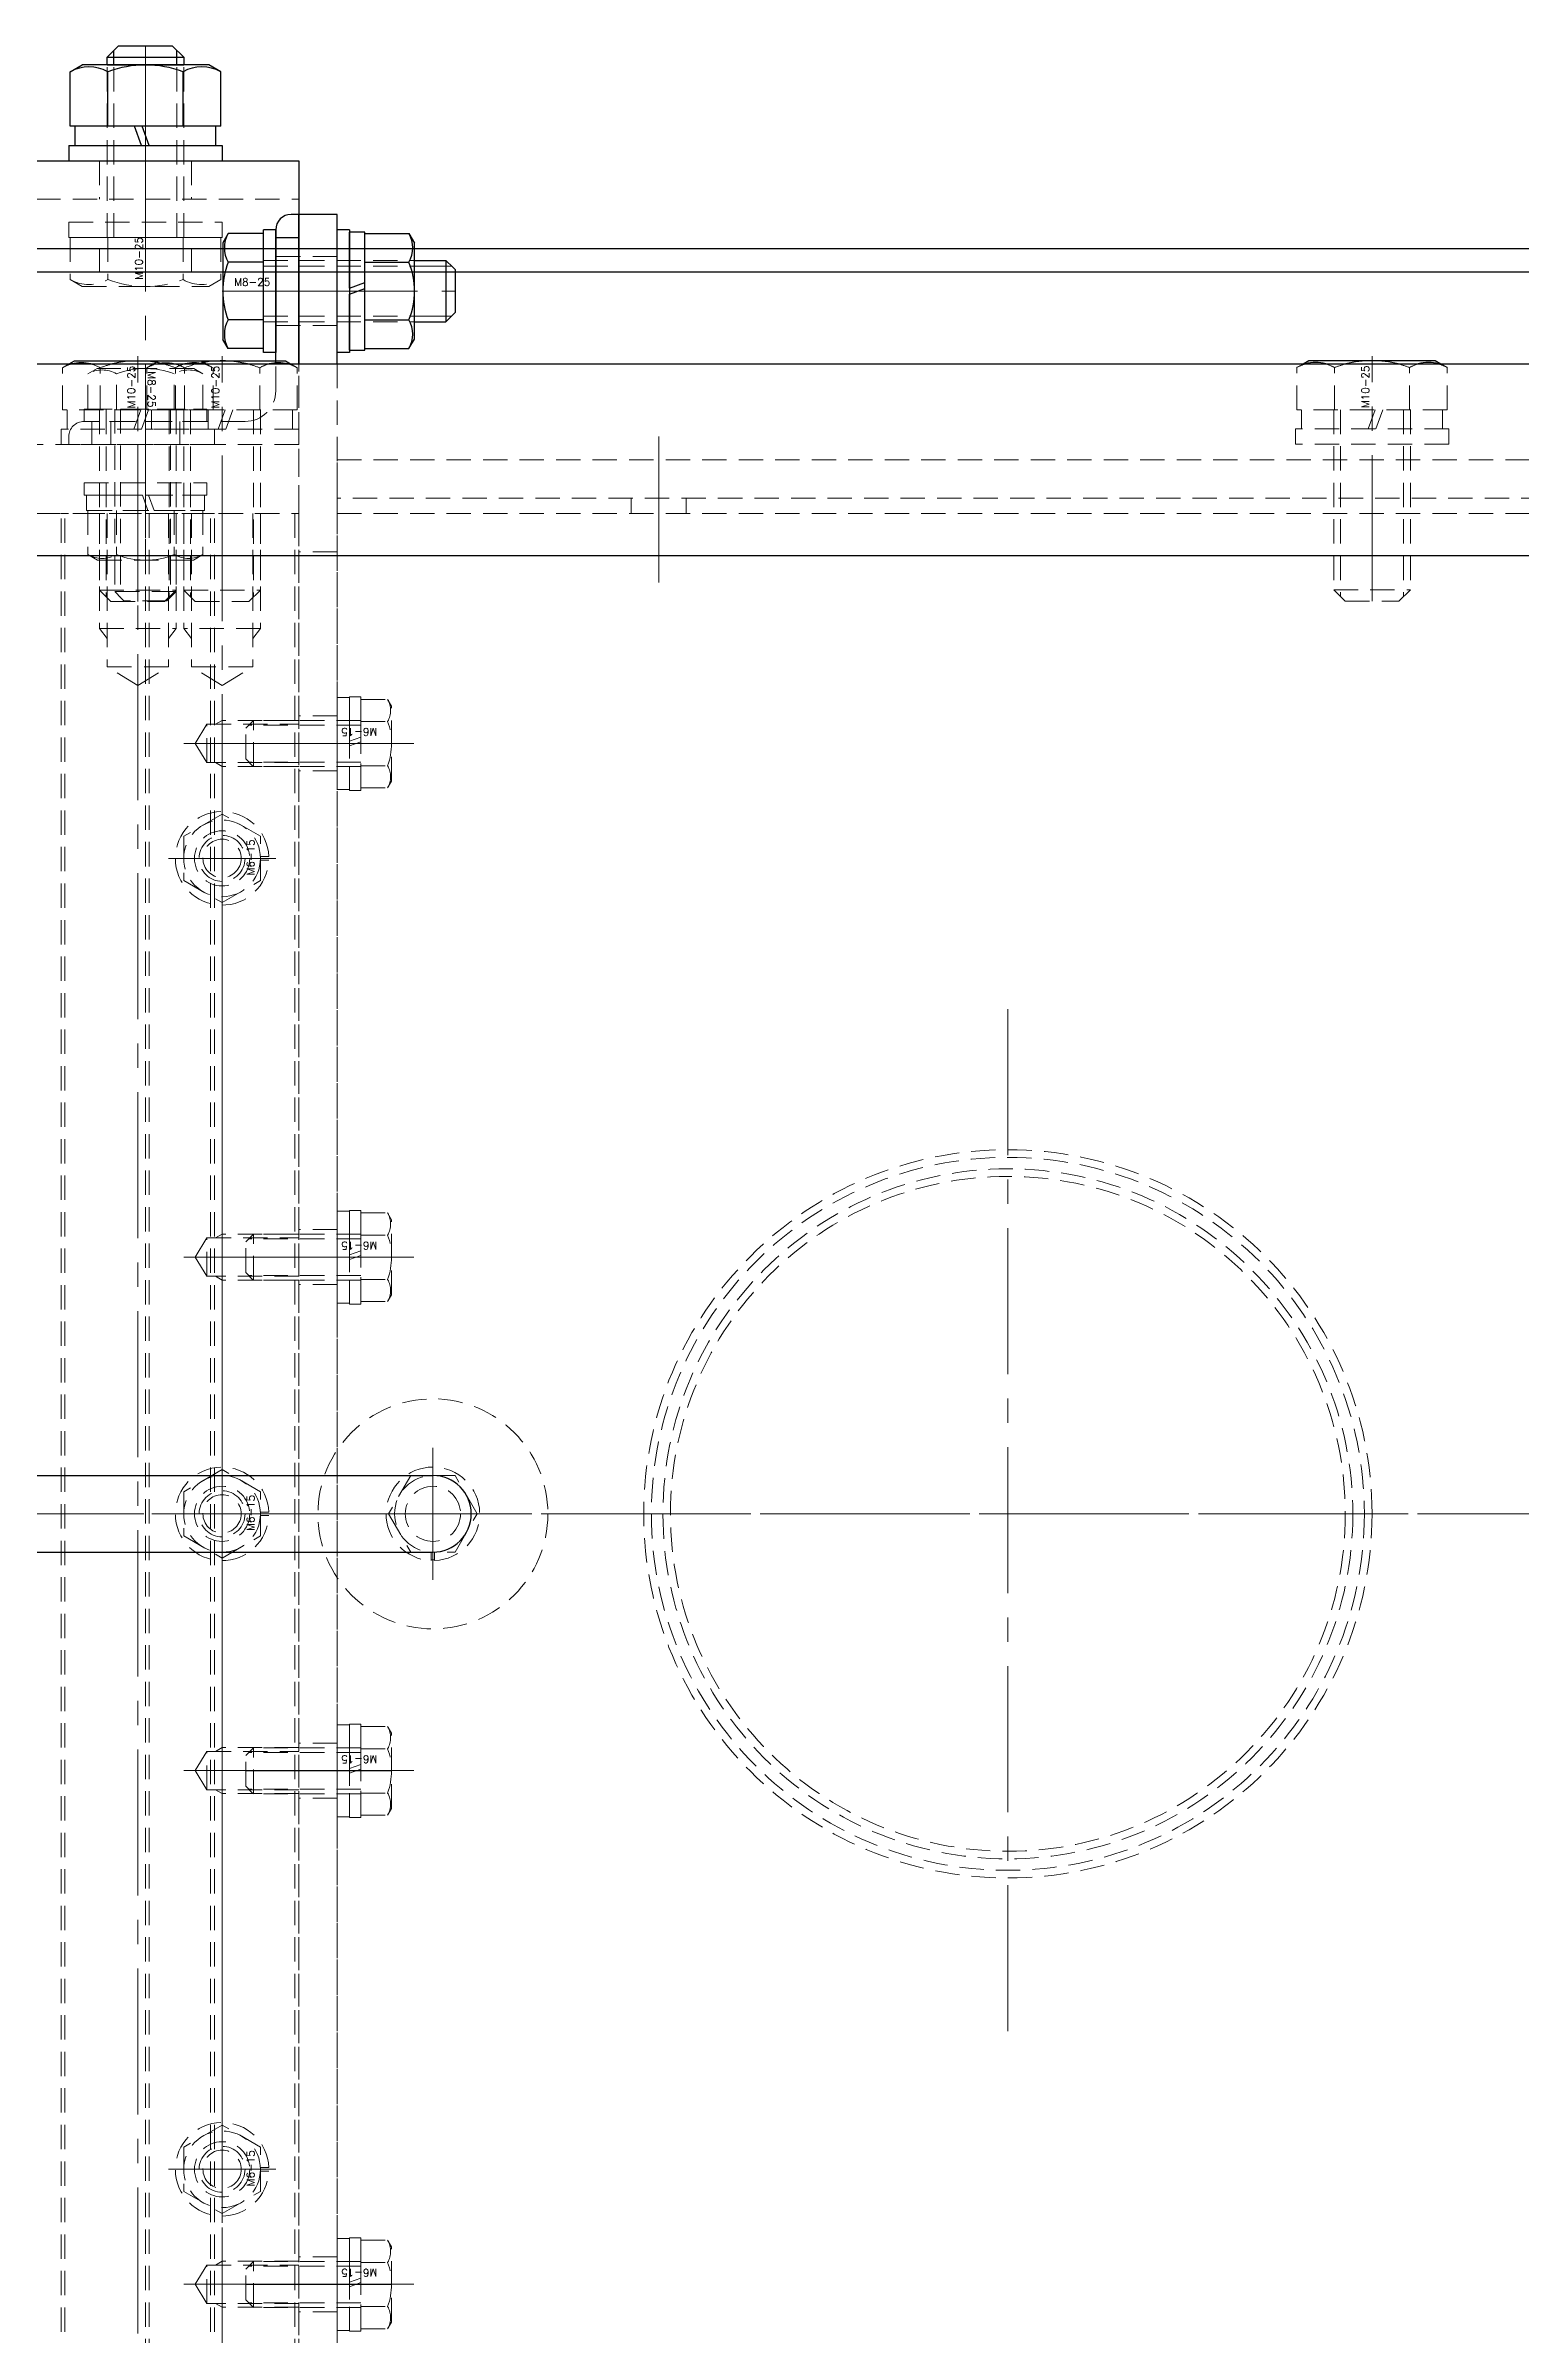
# Model space of a CAD drawing. Header units: millimetres. Extents: x 0 to 10987, y 0 to 7892.
# Drawn here: x 1844 to 2036.4, y 3007 to 3305.5 of the extents above; entities that cross this region are included whole.
import ezdxf

# ---------------------------------------------------------------- set-up
doc = ezdxf.new("R2010")
doc.units = ezdxf.units.MM
doc.linetypes.add('CENTER2', pattern=[28.575, 19.05, -3.175, 3.175, -3.175])
doc.linetypes.add('HIDDEN2', pattern=[4.7625, 3.175, -1.5875])
for name, color, linetype, lineweight in [('01_外形線', 7, 'Continuous', 25), ('02_細線', 5, 'Continuous', 13), ('03_かくれ線', 6, 'HIDDEN2', 13), ('04_中心線', 1, 'CENTER2', 9)]:
    doc.layers.add(name, color=color, linetype=linetype, lineweight=lineweight)
doc.styles.add('KSS_TXT', font='txt.shx', dxfattribs={"bigfont": 'extfont2.shx'})

msp = doc.modelspace()

# ---------------------------------------------------------------- linework, layer by layer
at = {"layer": '01_外形線'}
for p, q in [((1852.032, 3304.037), (1853.532, 3305.537)), ((1852.932, 3303.037), (1852.932, 3304.937)), ((1853.532, 3305.537), (1860.532, 3305.537)), ((1862.032, 3304.037), (1860.532, 3305.537)), ((1861.132, 3303.037), (1861.132, 3304.937)), ((1847.217, 3302.134), (1848.782, 3303.037)), ((1847.217, 3295.037), (1847.217, 3302.134)), ((1865.282, 3303.037), (1848.782, 3303.037)), ((1852.032, 3303.037), (1852.032, 3304.037)), ((1852.032, 3304.037), (1862.032, 3304.037)), ((1852.032, 3303.037), (1862.032, 3303.037)), ((1852.125, 3295.037), (1852.125, 3302.134)), ((1861.94, 3295.037), (1861.94, 3302.134)), ((1862.032, 3304.037), (1862.032, 3303.037)), ((1866.847, 3302.134), (1865.282, 3303.037)), ((1866.847, 3295.037), (1866.847, 3302.134)), ((1866.847, 3295.037), (1847.217, 3295.037)), ((1855.622, 3295.037), (1847.832, 3295.037)), ((1847.832, 3295.037), (1847.832, 3292.537)), ((1856.532, 3292.537), (1855.622, 3295.037)), ((1866.232, 3295.037), (1856.622, 3295.037)), ((1857.532, 3292.537), (1856.622, 3295.037)), ((1866.232, 3292.537), (1866.232, 3295.037)), ((1779.182, 3290.537), (1877.032, 3290.537)), ((1847.032, 3292.537), (1867.032, 3292.537)), ((1847.032, 3292.537), (1847.032, 3290.537)), ((1847.032, 3290.537), (1867.032, 3290.537)), ((1867.032, 3292.537), (1867.032, 3290.537)), ((1877.032, 3290.537), (1877.032, 3264.037)), ((1867.828, 3281.043), (1867.132, 3279.837)), ((1872.432, 3281.043), (1867.828, 3281.043)), ((1872.432, 3265.537), (1872.432, 3281.537)), ((1874.032, 3281.537), (1872.432, 3281.537)), ((1872.432, 3266.032), (1872.432, 3281.043)), ((1874.032, 3264.037), (1874.032, 3281.537)), ((1874.032, 3281.537), (1874.032, 3265.537)), ((1877.032, 3283.537), (1876.032, 3283.537)), ((1877.032, 3264.037), (1877.032, 3283.537)), ((1882.032, 3283.537), (1877.032, 3283.537)), ((1877.032, 3264.037), (1877.032, 3283.537)), ((1882.032, 3264.037), (1882.032, 3283.537)), ((1882.032, 3265.537), (1882.032, 3281.537)), ((1883.632, 3281.537), (1882.032, 3281.537)), ((1883.632, 3281.537), (1883.632, 3265.537)), ((1883.632, 3273.937), (1883.632, 3281.237)), ((1885.632, 3281.237), (1883.632, 3281.237)), ((1885.632, 3274.665), (1885.632, 3281.237)), ((1885.632, 3266.032), (1885.632, 3281.043)), ((1885.632, 3281.043), (1891.407, 3281.043)), ((1891.407, 3281.043), (1892.132, 3279.787)), ((1867.132, 3279.837), (1867.132, 3267.237)), ((1874.032, 3280.537), (1877.032, 3280.537)), ((1892.132, 3267.287), (1892.132, 3279.787)), ((1557.032, 3276.037), (2357.032, 3276.037)), ((1872.432, 3277.29), (1867.828, 3277.29)), ((1885.632, 3277.29), (1891.407, 3277.29)), ((1892.132, 3277.537), (1896.232, 3277.537)), ((1896.232, 3277.537), (1896.232, 3269.537)), ((1896.232, 3277.537), (1897.132, 3276.637)), ((1897.132, 3276.637), (1897.432, 3276.337)), ((1897.432, 3276.337), (1897.432, 3270.737)), ((1883.632, 3273.937), (1885.632, 3274.665)), ((1883.632, 3273.137), (1885.632, 3273.865)), ((1883.632, 3265.837), (1883.632, 3273.137)), ((1885.632, 3265.837), (1885.632, 3273.865)), ((1872.432, 3269.785), (1867.828, 3269.785)), ((1885.632, 3269.785), (1891.407, 3269.785)), ((1892.132, 3269.537), (1896.232, 3269.537)), ((1896.232, 3269.537), (1897.132, 3270.437)), ((1897.132, 3270.437), (1897.432, 3270.737)), ((1867.828, 3266.032), (1867.132, 3267.237)), ((1872.432, 3266.032), (1867.828, 3266.032)), ((1883.632, 3265.837), (1885.632, 3265.837)), ((1885.632, 3266.032), (1891.407, 3266.032)), ((1891.407, 3266.032), (1892.132, 3267.287)), ((1847.089, 3264.037), (1847.782, 3264.437)), ((1847.782, 3264.437), (1864.282, 3264.437)), ((1864.282, 3264.437), (1875.282, 3264.437)), ((1864.282, 3264.437), (1864.975, 3264.037)), ((1874.032, 3265.537), (1872.432, 3265.537)), ((1875.282, 3264.437), (1875.975, 3264.037)), ((1883.632, 3265.537), (1882.032, 3265.537)), ((2008.037, 3264.037), (2008.782, 3264.468)), ((2008.782, 3264.468), (2025.282, 3264.468)), ((2025.282, 3264.468), (2026.027, 3264.037)), ((1774.532, 3119.037), (1894.532, 3119.037)), ((1774.532, 3109.037), (1894.532, 3109.037))]:
    msp.add_line(p, q, dxfattribs=at)
msp.add_lwpolyline([(1557.032, 3239.037), (2357.032, 3239.037), (2357.032, 3279.037), (1557.032, 3279.037)], close=True, dxfattribs=at)
msp.add_lwpolyline([(1552.032, 3264.037), (2107.032, 3264.037, -0.4142136), (2117.032, 3254.037), (2117.032, 2974.037, -0.4142136), (2107.032, 2964.037), (1552.032, 2964.037), (1552.032, 3264.037)], format="xyb", dxfattribs=at)
for centre, radius, start, end in [((1849.671, 3297.884), 4.907, 60.00001, 119.99999), ((1857.032, 3289.258), 13.779, 69.136, 110.864), ((1864.393, 3297.884), 4.907, 60.00001, 119.99999), ((1871.078, 3279.167), 3.753, 150.00001, 209.99999), ((1876.032, 3281.537), 2, 90, 180), ((1888.157, 3279.167), 3.753, 330.00001, 29.99999), ((1877.597, 3273.537), 10.465, 158.98558, 201.01442), ((1882.056, 3273.537), 10.077, 338.13461, 21.86539), ((1871.078, 3267.908), 3.753, 150.00001, 209.99999), ((1888.157, 3267.908), 3.753, 330.00001, 29.99999), ((1848.671, 3259.284), 4.907, 75.61054, 104.38946), ((1856.032, 3250.658), 13.779, 76.16077, 103.83923), ((1863.393, 3259.284), 4.907, 75.61054, 104.38946), ((1867.032, 3250.658), 13.779, 76.16077, 99.98281), ((1874.393, 3259.284), 4.907, 75.61054, 104.38946), ((2009.671, 3259.314), 4.907, 74.25373, 105.74627), ((2017.032, 3250.688), 13.779, 75.64502, 104.35498), ((2024.393, 3259.314), 4.907, 74.25373, 105.74627), ((1894.532, 3114.037), 5, 270, 90)]:
    msp.add_arc(centre, radius, start, end, dxfattribs=at)
at = {"layer": '02_細線'}
for p, q in [((1892.132, 3276.787), (1896.982, 3276.787)), ((1892.132, 3270.287), (1896.982, 3270.287))]:
    msp.add_line(p, q, dxfattribs=at)
at = {"layer": '03_かくれ線'}
for p, q in [((1852.032, 3280.537), (1852.032, 3303.037)), ((1852.932, 3280.537), (1852.932, 3303.037)), ((1861.132, 3280.537), (1861.132, 3303.037)), ((1862.032, 3280.537), (1862.032, 3303.037)), ((1851.032, 3290.537), (1851.032, 3285.537)), ((1863.032, 3290.537), (1863.032, 3285.537)), ((1557.032, 3285.537), (1877.032, 3285.537)), ((1847.032, 3282.537), (1867.032, 3282.537)), ((1847.032, 3282.537), (1847.032, 3280.537)), ((1867.032, 3282.537), (1867.032, 3280.537)), ((1847.032, 3280.537), (1867.032, 3280.537)), ((1847.217, 3280.537), (1847.217, 3275.041)), ((1866.847, 3280.537), (1847.217, 3280.537)), ((1852.125, 3280.537), (1852.125, 3275.041)), ((1861.94, 3280.537), (1861.94, 3275.041)), ((1866.847, 3280.537), (1866.847, 3275.041)), ((1877.032, 3278.037), (1874.032, 3278.037)), ((1882.032, 3278.037), (1877.032, 3278.037)), ((1847.217, 3275.041), (1848.782, 3274.137)), ((1866.847, 3275.041), (1865.282, 3274.137)), ((1872.432, 3277.537), (1892.132, 3277.537)), ((1872.432, 3276.787), (1892.132, 3276.787)), ((1848.782, 3274.137), (1865.282, 3274.137)), ((1872.432, 3270.287), (1892.132, 3270.287)), ((1872.432, 3269.537), (1892.132, 3269.537)), ((1877.032, 3269.037), (1874.032, 3269.037)), ((1882.032, 3269.037), (1877.032, 3269.037)), ((1846.217, 3263.534), (1847.089, 3264.037)), ((1846.217, 3258.037), (1846.217, 3263.534)), ((1849.527, 3262.741), (1850.732, 3263.437)), ((1863.332, 3263.437), (1850.732, 3263.437)), ((1851.125, 3258.037), (1851.125, 3263.534)), ((1857.217, 3263.534), (1858, 3263.986)), ((1857.217, 3258.037), (1857.217, 3263.534)), ((1858.037, 3264.007), (1858.782, 3264.437)), ((1858.782, 3264.437), (1864.282, 3264.437)), ((1860.94, 3258.037), (1860.94, 3263.534)), ((1862.125, 3258.037), (1862.125, 3263.534)), ((1864.538, 3262.741), (1863.332, 3263.437)), ((1865.847, 3263.534), (1864.975, 3264.037)), ((1865.847, 3258.037), (1865.847, 3263.534)), ((1871.94, 3258.037), (1871.94, 3263.534)), ((1874.032, 3260.537), (1874.032, 3264.037)), ((1876.847, 3263.534), (1875.975, 3264.037)), ((1876.847, 3258.037), (1876.847, 3263.534)), ((1877.032, 2964.037), (1877.032, 3264.037)), ((1877.032, 3253.537), (1877.032, 3264.037)), ((1877.032, 2964.037), (1877.032, 3264.037)), ((1882.032, 3264.037), (1882.032, 2964.037)), ((2007.217, 3263.564), (2008, 3264.016)), ((2007.217, 3258.068), (2007.217, 3263.564)), ((2012.125, 3258.068), (2012.125, 3263.564)), ((2021.94, 3258.068), (2021.94, 3263.564)), ((2026.847, 3263.564), (2026.027, 3264.037)), ((2026.847, 3258.068), (2026.847, 3263.564)), ((1849.527, 3258.137), (1849.527, 3262.741)), ((1853.279, 3258.137), (1853.279, 3262.741)), ((1860.785, 3258.137), (1860.785, 3262.741)), ((1864.538, 3258.137), (1864.538, 3262.741)), ((1865.847, 3258.037), (1846.217, 3258.037)), ((1846.832, 3255.537), (1846.832, 3258.037)), ((1849.032, 3258.137), (1865.032, 3258.137)), ((1849.032, 3256.537), (1849.032, 3258.137)), ((1849.527, 3258.137), (1864.538, 3258.137)), ((1851.032, 3258.037), (1851.032, 3234.537)), ((1851.932, 3258.037), (1851.932, 3233.637)), ((1853.032, 3258.137), (1853.032, 3238.437)), ((1853.782, 3258.137), (1853.782, 3238.437)), ((1855.532, 3255.537), (1856.442, 3258.037)), ((1856.532, 3255.537), (1857.442, 3258.037)), ((1876.847, 3258.037), (1857.217, 3258.037)), ((1857.832, 3255.537), (1857.832, 3258.037)), ((1860.132, 3258.037), (1860.132, 3233.637)), ((1860.282, 3258.137), (1860.282, 3238.437)), ((1861.032, 3258.137), (1861.032, 3238.437)), ((1861.032, 3258.037), (1861.032, 3234.537)), ((1862.032, 3258.037), (1862.032, 3234.537)), ((1862.932, 3258.037), (1862.932, 3233.637)), ((1865.032, 3256.537), (1865.032, 3258.137)), ((1865.232, 3258.037), (1865.232, 3255.537)), ((1866.532, 3255.537), (1867.442, 3258.037)), ((1867.532, 3255.537), (1868.442, 3258.037)), ((1871.132, 3258.037), (1871.132, 3233.637)), ((1872.032, 3258.037), (1872.032, 3234.537)), ((1876.232, 3258.037), (1876.232, 3255.537)), ((2026.847, 3258.068), (2007.217, 3258.068)), ((2007.832, 3255.568), (2007.832, 3258.068)), ((2012.032, 3258.068), (2012.032, 3234.568)), ((2012.932, 3258.068), (2012.932, 3233.668)), ((2016.532, 3255.568), (2017.442, 3258.068)), ((2017.532, 3255.568), (2018.442, 3258.068)), ((2021.132, 3258.068), (2021.132, 3233.668)), ((2022.032, 3258.068), (2022.032, 3234.568)), ((2026.232, 3258.068), (2026.232, 3255.568)), ((1866.032, 3255.537), (1846.032, 3255.537)), ((1846.032, 3255.007), (1846.032, 3255.537)), ((1846.032, 3255.007), (1846.032, 3253.537)), ((1847.032, 3253.537), (1847.032, 3254.537)), ((1870.032, 3256.537), (1849.032, 3256.537)), ((1865.032, 3256.537), (1849.032, 3256.537)), ((1850.032, 3253.537), (1850.032, 3256.537)), ((1852.532, 3253.537), (1852.532, 3256.537)), ((1877.032, 3255.537), (1857.032, 3255.537)), ((1857.032, 3255.007), (1857.032, 3255.537)), ((1857.032, 3255.007), (1857.032, 3253.537)), ((1861.532, 3253.537), (1861.532, 3256.537)), ((1866.032, 3255.537), (1866.032, 3255.007)), ((1866.032, 3255.007), (1866.032, 3253.537)), ((1877.032, 3255.537), (1877.032, 3255.007)), ((1877.032, 3255.007), (1877.032, 3253.537)), ((2027.032, 3255.568), (2007.032, 3255.568)), ((2007.032, 3255.037), (2007.032, 3255.568)), ((2007.032, 3255.037), (2007.032, 3253.568)), ((2027.032, 3255.568), (2027.032, 3255.037)), ((2027.032, 3255.037), (2027.032, 3253.568)), ((1866.032, 3253.537), (1846.032, 3253.537)), ((1877.032, 3253.537), (1847.032, 3253.537)), ((1877.032, 3253.537), (1857.032, 3253.537)), ((1882.032, 2976.537), (1882.032, 3251.537)), ((1882.032, 3251.537), (2273.032, 3251.537)), ((2027.032, 3253.568), (2007.032, 3253.568)), ((1849.032, 3248.537), (1865.032, 3248.537)), ((1849.032, 3246.937), (1849.032, 3248.537)), ((1865.032, 3246.937), (1865.032, 3248.537)), ((1865.032, 3246.937), (1849.032, 3246.937)), ((1849.332, 3246.937), (1856.632, 3246.937)), ((1849.332, 3246.937), (1849.332, 3244.937)), ((1849.332, 3244.937), (1857.36, 3244.937)), ((1849.527, 3244.937), (1864.538, 3244.937)), ((1849.527, 3244.937), (1849.527, 3239.162)), ((1853.279, 3244.937), (1853.279, 3239.162)), ((1856.632, 3246.937), (1857.36, 3244.937)), ((1857.432, 3246.937), (1864.732, 3246.937)), ((1857.432, 3246.937), (1858.16, 3244.937)), ((1858.16, 3244.937), (1864.732, 3244.937)), ((1860.785, 3244.937), (1860.785, 3239.162)), ((1864.538, 3244.937), (1864.538, 3239.162)), ((1864.732, 3244.937), (1864.732, 3246.937)), ((2273.032, 3246.537), (1882.032, 3246.537)), ((1882.032, 3246.537), (1882.032, 3244.537)), ((1920.386, 3244.537), (1920.386, 3246.537)), ((1927.586, 3244.537), (1927.586, 3246.537)), ((1846.032, 2983.537), (1846.032, 3244.537)), ((1866.032, 3244.537), (1846.032, 3244.537)), ((1846.532, 2983.537), (1846.532, 3244.537)), ((1851.032, 3244.537), (1851.032, 3229.537)), ((1852.032, 3244.537), (1852.032, 3224.541)), ((1857.032, 3244.537), (1857.032, 2983.537)), ((1857.032, 3244.537), (1877.032, 3244.537)), ((1857.532, 3244.537), (1857.532, 2983.537)), ((1860.032, 3244.537), (1860.032, 3224.541)), ((1861.032, 3244.537), (1861.032, 3229.537)), ((1862.032, 3244.537), (1862.032, 3229.537)), ((1863.032, 3244.537), (1863.032, 3224.541)), ((1865.532, 2983.537), (1865.532, 3244.537)), ((1866.032, 2983.537), (1866.032, 3244.537)), ((1871.032, 3244.537), (1871.032, 3224.541)), ((1872.032, 3244.537), (1872.032, 3229.537)), ((1876.532, 3244.537), (1876.532, 2983.537)), ((1877.032, 3244.537), (1877.032, 2983.537)), ((1882.032, 3244.537), (2273.032, 3244.537)), ((1849.527, 3239.162), (1850.782, 3238.437)), ((1864.538, 3239.162), (1863.282, 3238.437)), ((1882.032, 3239.537), (1877.032, 3239.537)), ((1850.782, 3238.437), (1863.282, 3238.437)), ((1853.032, 3238.437), (1853.032, 3234.337)), ((1853.782, 3238.437), (1853.782, 3233.587)), ((1860.282, 3238.437), (1860.282, 3233.587)), ((1861.032, 3238.437), (1861.032, 3234.337)), ((1851.032, 3234.537), (1852.532, 3233.037)), ((1851.032, 3234.537), (1861.032, 3234.537)), ((1852.532, 3233.037), (1859.532, 3233.037)), ((1861.032, 3234.337), (1853.032, 3234.337)), ((1853.032, 3234.337), (1853.932, 3233.437)), ((1853.932, 3233.437), (1854.232, 3233.137)), ((1859.832, 3233.137), (1854.232, 3233.137)), ((1861.032, 3234.537), (1859.532, 3233.037)), ((1860.132, 3233.437), (1859.832, 3233.137)), ((1861.032, 3234.337), (1860.132, 3233.437)), ((1862.032, 3234.537), (1863.532, 3233.037)), ((1862.032, 3234.537), (1872.032, 3234.537)), ((1863.532, 3233.037), (1870.532, 3233.037)), ((1872.032, 3234.537), (1870.532, 3233.037)), ((2012.032, 3234.568), (2013.532, 3233.068)), ((2012.032, 3234.568), (2022.032, 3234.568)), ((2013.532, 3233.068), (2020.532, 3233.068)), ((2022.032, 3234.568), (2020.532, 3233.068)), ((1851.032, 3229.537), (1852.032, 3228.238)), ((1851.032, 3229.537), (1861.032, 3229.537)), ((1861.032, 3229.537), (1860.032, 3228.238)), ((1872.032, 3229.537), (1862.032, 3229.537)), ((1862.032, 3229.537), (1863.032, 3228.238)), ((1872.032, 3229.537), (1871.032, 3228.238)), ((1856.032, 3222.087), (1852.032, 3224.541)), ((1852.032, 3224.541), (1856.032, 3224.541)), ((1856.032, 3222.087), (1860.032, 3224.541)), ((1860.032, 3224.541), (1856.032, 3224.541)), ((1867.032, 3222.087), (1863.032, 3224.541)), ((1863.032, 3224.541), (1867.032, 3224.541)), ((1867.032, 3222.087), (1871.032, 3224.541)), ((1871.032, 3224.541), (1867.032, 3224.541)), ((1882.032, 3218.137), (1877.032, 3218.137)), ((1883.632, 3220.507), (1882.032, 3220.507)), ((1882.032, 3220.507), (1882.032, 3208.507)), ((1883.632, 3214.807), (1883.632, 3220.607)), ((1885.132, 3220.607), (1883.632, 3220.607)), ((1883.632, 3220.507), (1883.632, 3208.507)), ((1885.132, 3215.353), (1885.132, 3220.607)), ((1885.132, 3220.281), (1888.628, 3220.281)), ((1885.132, 3208.734), (1885.132, 3220.281)), ((1888.628, 3220.281), (1889.132, 3219.407)), ((1889.132, 3209.607), (1889.132, 3219.407)), ((1863.53, 3214.537), (1865.032, 3217.037)), ((1865.032, 3217.037), (1877.032, 3217.037)), ((1865.032, 3212.037), (1865.032, 3217.037)), ((1866.166, 3217.037), (1867.032, 3217.537)), ((1877.032, 3217.537), (1867.032, 3217.537)), ((1867.032, 3217.537), (1867.032, 3211.537)), ((1870.932, 3217.307), (1870.132, 3216.507)), ((1870.132, 3212.507), (1870.132, 3216.507)), ((1870.532, 3216.907), (1870.932, 3216.907)), ((1871.132, 3217.507), (1870.932, 3217.307)), ((1885.132, 3216.907), (1870.932, 3216.907)), ((1871.132, 3211.507), (1871.132, 3217.507)), ((1885.132, 3217.507), (1871.132, 3217.507)), ((1883.632, 3214.807), (1885.132, 3215.353)), ((1885.132, 3217.394), (1888.628, 3217.394)), ((1865.032, 3212.037), (1863.53, 3214.537)), ((1877.032, 3212.037), (1865.032, 3212.037)), ((1866.166, 3212.037), (1867.032, 3211.537)), ((1870.932, 3211.707), (1870.132, 3212.507)), ((1870.532, 3212.107), (1870.932, 3212.107)), ((1885.132, 3212.107), (1870.932, 3212.107)), ((1883.632, 3214.207), (1885.132, 3214.753)), ((1883.632, 3208.407), (1883.632, 3214.207)), ((1885.132, 3208.407), (1885.132, 3214.753)), ((1877.032, 3211.537), (1867.032, 3211.537)), ((1871.132, 3211.507), (1870.932, 3211.707)), ((1885.132, 3211.507), (1871.132, 3211.507)), ((1882.032, 3210.937), (1877.032, 3210.937)), ((1885.132, 3211.62), (1888.628, 3211.62)), ((1888.628, 3208.734), (1889.132, 3209.607)), ((1883.632, 3208.507), (1882.032, 3208.507)), ((1883.632, 3208.407), (1885.132, 3208.407)), ((1885.132, 3208.734), (1888.628, 3208.734)), ((1867.032, 3205.311), (1862.032, 3202.424)), ((1872.032, 3202.424), (1867.032, 3205.311)), ((1862.032, 3202.424), (1862.032, 3196.651)), ((1872.032, 3196.651), (1872.032, 3202.424)), ((1872.032, 3199.762), (1873.128, 3199.762)), ((1872.032, 3199.312), (1873.128, 3199.312)), ((1862.032, 3196.651), (1867.032, 3193.764)), ((1867.032, 3193.764), (1872.032, 3196.651)), ((1883.632, 3153.507), (1882.032, 3153.507)), ((1882.032, 3153.507), (1882.032, 3141.507)), ((1883.632, 3147.807), (1883.632, 3153.607)), ((1885.132, 3153.607), (1883.632, 3153.607)), ((1883.632, 3153.507), (1883.632, 3141.507)), ((1885.132, 3148.353), (1885.132, 3153.607)), ((1885.132, 3153.281), (1888.628, 3153.281)), ((1885.132, 3141.734), (1885.132, 3153.281)), ((1888.628, 3153.281), (1889.132, 3152.407)), ((1889.132, 3142.607), (1889.132, 3152.407)), ((1863.53, 3147.537), (1865.032, 3150.037)), ((1865.032, 3150.037), (1877.032, 3150.037)), ((1865.032, 3145.037), (1865.032, 3150.037)), ((1866.166, 3150.037), (1867.032, 3150.537)), ((1877.032, 3150.537), (1867.032, 3150.537)), ((1867.032, 3150.537), (1867.032, 3144.537)), ((1870.932, 3150.307), (1870.132, 3149.507)), ((1870.132, 3145.507), (1870.132, 3149.507)), ((1870.532, 3149.907), (1870.932, 3149.907)), ((1871.132, 3150.507), (1870.932, 3150.307)), ((1885.132, 3149.907), (1870.932, 3149.907)), ((1871.132, 3144.507), (1871.132, 3150.507)), ((1885.132, 3150.507), (1871.132, 3150.507)), ((1882.032, 3151.137), (1877.032, 3151.137)), ((1885.132, 3150.394), (1888.628, 3150.394)), ((1865.032, 3145.037), (1863.53, 3147.537)), ((1883.632, 3147.807), (1885.132, 3148.353)), ((1883.632, 3147.207), (1885.132, 3147.753)), ((1883.632, 3141.407), (1883.632, 3147.207)), ((1885.132, 3141.407), (1885.132, 3147.753)), ((1877.032, 3145.037), (1865.032, 3145.037)), ((1866.166, 3145.037), (1867.032, 3144.537)), ((1877.032, 3144.537), (1867.032, 3144.537)), ((1870.932, 3144.707), (1870.132, 3145.507)), ((1870.532, 3145.107), (1870.932, 3145.107)), ((1885.132, 3145.107), (1870.932, 3145.107)), ((1871.132, 3144.507), (1870.932, 3144.707)), ((1885.132, 3144.507), (1871.132, 3144.507)), ((1882.032, 3143.937), (1877.032, 3143.937)), ((1885.132, 3144.62), (1888.628, 3144.62)), ((1883.632, 3141.507), (1882.032, 3141.507)), ((1883.632, 3141.407), (1885.132, 3141.407)), ((1885.132, 3141.734), (1888.628, 3141.734)), ((1888.628, 3141.734), (1889.132, 3142.607)), ((1867.032, 3119.811), (1862.032, 3116.924)), ((1872.032, 3116.924), (1867.032, 3119.811)), ((1862.032, 3116.924), (1862.032, 3111.151)), ((1872.032, 3111.151), (1872.032, 3116.924)), ((1891.646, 3119.037), (1888.759, 3114.037)), ((1897.419, 3119.037), (1891.646, 3119.037)), ((1900.306, 3114.037), (1897.419, 3119.037)), ((1872.032, 3114.262), (1873.128, 3114.262)), ((1872.032, 3113.812), (1873.128, 3113.812)), ((1888.759, 3114.037), (1891.646, 3109.037)), ((1897.419, 3109.037), (1900.306, 3114.037)), ((1862.032, 3111.151), (1867.032, 3108.264)), ((1867.032, 3108.264), (1872.032, 3111.151)), ((1891.646, 3109.037), (1897.419, 3109.037)), ((1894.307, 3109.037), (1894.307, 3107.942)), ((1894.757, 3109.037), (1894.757, 3107.942)), ((1882.032, 3084.137), (1877.032, 3084.137)), ((1883.632, 3086.507), (1882.032, 3086.507)), ((1882.032, 3086.507), (1882.032, 3074.507)), ((1883.632, 3080.807), (1883.632, 3086.607)), ((1885.132, 3086.607), (1883.632, 3086.607)), ((1883.632, 3086.507), (1883.632, 3074.507)), ((1885.132, 3081.353), (1885.132, 3086.607)), ((1885.132, 3086.281), (1888.628, 3086.281)), ((1885.132, 3074.734), (1885.132, 3086.281)), ((1888.628, 3086.281), (1889.132, 3085.407)), ((1889.132, 3075.607), (1889.132, 3085.407)), ((1863.53, 3080.537), (1865.032, 3083.037)), ((1865.032, 3083.037), (1877.032, 3083.037)), ((1865.032, 3078.037), (1865.032, 3083.037)), ((1866.166, 3083.037), (1867.032, 3083.537)), ((1877.032, 3083.537), (1867.032, 3083.537)), ((1867.032, 3083.537), (1867.032, 3077.537)), ((1870.932, 3083.307), (1870.132, 3082.507)), ((1870.132, 3078.507), (1870.132, 3082.507)), ((1870.532, 3082.907), (1870.932, 3082.907)), ((1871.132, 3083.507), (1870.932, 3083.307)), ((1885.132, 3082.907), (1870.932, 3082.907)), ((1871.132, 3077.507), (1871.132, 3083.507)), ((1885.132, 3083.507), (1871.132, 3083.507)), ((1883.632, 3080.807), (1885.132, 3081.353)), ((1883.632, 3080.207), (1885.132, 3080.753)), ((1885.132, 3083.394), (1888.628, 3083.394)), ((1885.132, 3074.407), (1885.132, 3080.753)), ((1865.032, 3078.037), (1863.53, 3080.537)), ((1877.032, 3078.037), (1865.032, 3078.037)), ((1866.166, 3078.037), (1867.032, 3077.537)), ((1870.932, 3077.707), (1870.132, 3078.507)), ((1870.532, 3078.107), (1870.932, 3078.107)), ((1885.132, 3078.107), (1870.932, 3078.107)), ((1871.132, 3077.507), (1870.932, 3077.707)), ((1883.632, 3074.407), (1883.632, 3080.207)), ((1877.032, 3077.537), (1867.032, 3077.537)), ((1885.132, 3077.507), (1871.132, 3077.507)), ((1882.032, 3076.937), (1877.032, 3076.937)), ((1885.132, 3077.62), (1888.628, 3077.62)), ((1885.132, 3074.734), (1888.628, 3074.734)), ((1888.628, 3074.734), (1889.132, 3075.607)), ((1883.632, 3074.507), (1882.032, 3074.507)), ((1883.632, 3074.407), (1885.132, 3074.407)), ((1867.032, 3034.311), (1862.032, 3031.424)), ((1872.032, 3031.424), (1867.032, 3034.311)), ((1862.032, 3031.424), (1862.032, 3025.651)), ((1872.032, 3025.651), (1872.032, 3031.424)), ((1872.032, 3028.762), (1873.128, 3028.762)), ((1872.032, 3028.312), (1873.128, 3028.312)), ((1862.032, 3025.651), (1867.032, 3022.764)), ((1867.032, 3022.764), (1872.032, 3025.651)), ((1883.632, 3019.507), (1882.032, 3019.507)), ((1882.032, 3019.507), (1882.032, 3007.507)), ((1883.632, 3013.807), (1883.632, 3019.607)), ((1885.132, 3019.607), (1883.632, 3019.607)), ((1883.632, 3019.507), (1883.632, 3007.507)), ((1885.132, 3014.353), (1885.132, 3019.607)), ((1885.132, 3019.281), (1888.628, 3019.281)), ((1885.132, 3007.734), (1885.132, 3019.281)), ((1888.628, 3019.281), (1889.132, 3018.407)), ((1889.132, 3008.607), (1889.132, 3018.407)), ((1863.53, 3013.537), (1865.032, 3016.037)), ((1865.032, 3016.037), (1877.032, 3016.037)), ((1865.032, 3011.037), (1865.032, 3016.037)), ((1866.166, 3016.037), (1867.032, 3016.537)), ((1877.032, 3016.537), (1867.032, 3016.537)), ((1867.032, 3016.537), (1867.032, 3010.537)), ((1870.932, 3016.307), (1870.132, 3015.507)), ((1870.132, 3011.507), (1870.132, 3015.507)), ((1870.532, 3015.907), (1870.932, 3015.907)), ((1871.132, 3016.507), (1870.932, 3016.307)), ((1885.132, 3015.907), (1870.932, 3015.907)), ((1871.132, 3010.507), (1871.132, 3016.507)), ((1885.132, 3016.507), (1871.132, 3016.507)), ((1882.032, 3017.137), (1877.032, 3017.137)), ((1885.132, 3016.394), (1888.628, 3016.394)), ((1865.032, 3011.037), (1863.53, 3013.537)), ((1883.632, 3013.807), (1885.132, 3014.353)), ((1883.632, 3013.207), (1885.132, 3013.753)), ((1883.632, 3007.407), (1883.632, 3013.207)), ((1885.132, 3007.407), (1885.132, 3013.753)), ((1877.032, 3011.037), (1865.032, 3011.037)), ((1866.166, 3011.037), (1867.032, 3010.537)), ((1877.032, 3010.537), (1867.032, 3010.537)), ((1870.932, 3010.707), (1870.132, 3011.507)), ((1870.532, 3011.107), (1870.932, 3011.107)), ((1885.132, 3011.107), (1870.932, 3011.107)), ((1871.132, 3010.507), (1870.932, 3010.707)), ((1885.132, 3010.507), (1871.132, 3010.507)), ((1882.032, 3009.937), (1877.032, 3009.937)), ((1885.132, 3010.62), (1888.628, 3010.62)), ((1883.632, 3007.507), (1882.032, 3007.507)), ((1883.632, 3007.407), (1885.132, 3007.407)), ((1885.132, 3007.734), (1888.628, 3007.734)), ((1888.628, 3007.734), (1889.132, 3008.607))]:
    msp.add_line(p, q, dxfattribs=at)
at = {"layer": '03_かくれ線', "ltscale": 3}
for p, q in [((1851.032, 3279.037), (1851.032, 3276.037)), ((1863.032, 3279.037), (1863.032, 3276.037))]:
    msp.add_line(p, q, dxfattribs=at)
at = {"layer": '03_かくれ線'}
msp.add_lwpolyline([(1557.032, 3244.537), (1877.032, 3244.537), (1877.032, 3253.537), (1557.032, 3253.537), (1557.032, 3244.537)], dxfattribs=at)
for centre, radius in [((1867.032, 3199.537), 5), ((1867.032, 3199.537), 3.6), ((1867.032, 3199.537), 3), ((1867.032, 3199.537), 2.5), ((1969.532, 3114.037), 47.5), ((1969.532, 3114.037), 46.5), ((1969.532, 3114.037), 45), ((1969.532, 3114.037), 44.016), ((1894.532, 3114.037), 15), ((1867.032, 3114.037), 5), ((1867.032, 3114.037), 3.6), ((1867.032, 3114.037), 3), ((1867.032, 3114.037), 2.5), ((1894.532, 3114.037), 5), ((1894.532, 3114.037), 3.6), ((1867.032, 3028.537), 5), ((1867.032, 3028.537), 3.6), ((1867.032, 3028.537), 3), ((1867.032, 3028.537), 2.5)]:
    msp.add_circle(centre, radius, dxfattribs=at)
for centre, radius, start, end in [((1849.671, 3279.291), 4.907, 240.00001, 299.99999), ((1857.032, 3287.917), 13.779, 249.136, 290.864), ((1864.393, 3279.291), 4.907, 240.00001, 299.99999), ((1848.671, 3259.284), 4.907, 104.38946, 119.99999), ((1851.403, 3259.491), 3.753, 60.00001, 119.99999), ((1848.671, 3259.284), 4.907, 60.00001, 75.61054), ((1856.032, 3250.658), 13.779, 103.83923, 110.864), ((1857.032, 3252.972), 10.465, 68.98558, 111.01442), ((1859.671, 3259.284), 4.907, 105.74627, 119.99999), ((1859.671, 3259.284), 4.907, 74.25373, 105.74627), ((1856.032, 3250.658), 13.779, 69.136, 76.16077), ((1862.661, 3259.491), 3.753, 60.00001, 119.99999), ((1863.393, 3259.284), 4.907, 104.38946, 119.99999), ((1859.671, 3259.284), 4.907, 60.00001, 74.25373), ((1867.032, 3250.658), 13.779, 99.98281, 110.864), ((1863.393, 3259.284), 4.907, 60.00001, 75.61054), ((1867.032, 3250.658), 13.779, 69.136, 76.16077), ((1874.393, 3259.284), 4.907, 104.38946, 119.99999), ((1874.393, 3259.284), 4.907, 60.00001, 75.61054), ((2009.671, 3259.314), 4.907, 105.74627, 119.99999), ((2009.671, 3259.314), 4.907, 60.00001, 74.25373), ((2017.032, 3250.688), 13.779, 104.35498, 110.864), ((2017.032, 3250.688), 13.779, 69.136, 75.64502), ((2024.393, 3259.314), 4.907, 105.74627, 119.99999), ((2024.393, 3259.314), 4.907, 60.00001, 74.25373), ((1870.032, 3260.537), 4, 270, 0), ((1849.032, 3254.537), 2, 90, 180), ((1851.403, 3242.412), 3.753, 240.00001, 299.99999), ((1857.032, 3248.514), 10.077, 248.13461, 291.86539), ((1862.661, 3242.412), 3.753, 240.00001, 299.99999), ((1886.128, 3218.837), 2.887, 330.00001, 29.99999), ((1880.618, 3214.507), 8.514, 340.18087, 19.81913), ((1886.128, 3210.177), 2.887, 330.00001, 29.99999), ((1867.032, 3199.537), 6.1, 2.11385, 357.88615), ((1886.128, 3151.837), 2.887, 330.00001, 29.99999), ((1880.618, 3147.507), 8.514, 340.18087, 19.81913), ((1886.128, 3143.177), 2.887, 330.00001, 29.99999), ((1867.032, 3114.037), 6.1, 2.11385, 357.88615), ((1894.532, 3114.037), 6.1, 272.11385, 267.88615), ((1894.532, 3114.037), 6, 267.88615, 272.1491), ((1886.128, 3084.837), 2.887, 330.00001, 29.99999), ((1880.618, 3080.507), 8.514, 340.18087, 19.81913), ((1886.128, 3076.177), 2.887, 330.00001, 29.99999), ((1867.032, 3028.537), 6.1, 2.11385, 357.88615), ((1886.128, 3017.837), 2.887, 330.00001, 29.99999), ((1880.618, 3013.507), 8.514, 340.18087, 19.81913), ((1886.128, 3009.177), 2.887, 330.00001, 29.99999)]:
    msp.add_arc(centre, radius, start, end, dxfattribs=at)
at = {"layer": '04_中心線'}
for p, q in [((1857.032, 3305.537), (1857.032, 3274.137)), ((1857.032, 3296.037), (1857.032, 3277.137)), ((1857.032, 3292.537), (1857.032, 3262.537)), ((1892.032, 3273.537), (1867.032, 3273.537)), ((1867.132, 3273.537), (1897.432, 3273.537)), ((1882.032, 3273.537), (1869.032, 3273.537)), ((1856.032, 3233.037), (1856.032, 3265.037)), ((1857.032, 3263.437), (1857.032, 3233.137)), ((1867.032, 3233.037), (1867.032, 3265.037)), ((2017.032, 3233.068), (2017.032, 3265.068)), ((1857.032, 3248.537), (1857.032, 3261.537)), ((1923.986, 3235.537), (1923.986, 3255.537)), ((1856.032, 3253.537), (1856.032, 3244.537)), ((1856.032, 2978.537), (1856.032, 3249.537)), ((1867.032, 3249.537), (1867.032, 2978.537)), ((1879.532, 3214.537), (1862.032, 3214.537)), ((1892.032, 3214.537), (1867.032, 3214.537)), ((1870.132, 3214.507), (1889.132, 3214.507)), ((1867.032, 3206.537), (1867.032, 3021.537)), ((1867.032, 3205.637), (1867.032, 3193.437)), ((1874.032, 3199.537), (1860.032, 3199.537)), ((1860.932, 3199.537), (1873.132, 3199.537)), ((1862.032, 3199.537), (1872.032, 3199.537)), ((1969.532, 3046.537), (1969.532, 3181.537)), ((1879.532, 3147.537), (1862.032, 3147.537)), ((1892.032, 3147.537), (1867.032, 3147.537)), ((1870.132, 3147.507), (1889.132, 3147.507)), ((1894.532, 3105.437), (1894.532, 3122.637)), ((1867.032, 3120.137), (1867.032, 3107.937)), ((1543.532, 3114.037), (2127.032, 3114.037)), ((1552.032, 3114.037), (1882.032, 3114.037)), ((1860.932, 3114.037), (1873.132, 3114.037)), ((1862.032, 3114.037), (1872.032, 3114.037)), ((1892.032, 3114.037), (1867.032, 3114.037)), ((1882.032, 3114.037), (2282.032, 3114.037)), ((1879.532, 3080.537), (1862.032, 3080.537)), ((1892.032, 3080.537), (1867.032, 3080.537)), ((1870.132, 3080.507), (1889.132, 3080.507)), ((1867.032, 3034.637), (1867.032, 3022.437)), ((1874.032, 3028.537), (1860.032, 3028.537)), ((1860.932, 3028.537), (1873.132, 3028.537)), ((1862.032, 3028.537), (1872.032, 3028.537)), ((1879.532, 3013.537), (1862.032, 3013.537)), ((1892.032, 3013.537), (1867.032, 3013.537)), ((1870.132, 3013.507), (1889.132, 3013.507))]:
    msp.add_line(p, q, dxfattribs=at)

# ---------------------------------------------------------------- texts
at = {"layer": '03_かくれ線', "style": 'KSS_TXT'}
for s, rotation, p in [('M10-25', 90, (1856.672, 3275.012)), ('M10-25', 90, (1855.672, 3258.229)), ('M8-25', 270, (1857.328, 3263.072)), ('M10-25', 90, (1866.672, 3258.229)), ('M10-25', 90, (2016.672, 3258.259)), ('M6-15', 180, (1887.271, 3216.534)), ('M6-15', 90, (1871.261, 3197.302)), ('M6-15', 180, (1887.271, 3149.534)), ('M6-15', 90, (1871.261, 3111.802)), ('M6-15', 180, (1887.271, 3082.534)), ('M6-15', 90, (1871.261, 3026.302)), ('M6-15', 180, (1887.271, 3015.534))]:
    msp.add_text(s, height=1, rotation=rotation, dxfattribs=at).set_placement(p)
msp.add_text('M8-25', height=1, dxfattribs=at).set_placement((1868.608, 3274.218))

doc.saveas('drawing.dxf')
